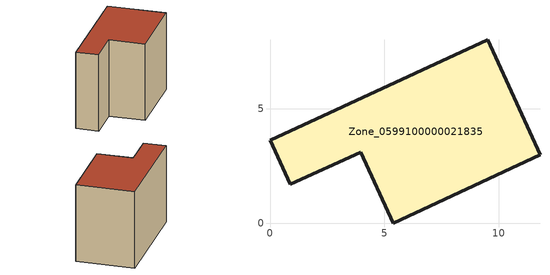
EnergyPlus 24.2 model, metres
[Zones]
Zone_0599100000021835
 floor ground (C_G): 3.98,3.11 0.88,1.7 0,3.64 9.52,8.03 11.81,3 5.39,0 z0
 wall outside (C_F): 9.52,8.03 0,3.64 0.88,1.7 3.98,3.11 5.39,0 11.81,3 9.52,8.03 z0:7.55
 roof outside (C_R): 5.39,0 11.81,3 9.52,8.03 0,3.64 0.88,1.7 3.98,3.11 z7.55
[BUILDING]
Pand.0599100000021835: North Axis=0; Terrain=City; Loads Convergence Tolerance Value=0.04; Temperature Convergence Tolerance Value=0.4; Solar Distribution=FullExterior; Maximum Number of Warmup Days=25; Minimum Number of Warmup Days=1
[Site:Location]
Rotterdam.The.Hague.AP_ZH_NLD Design_Conditions: Latitude=51.96; Longitude=4.45; Time Zone=1; Elevation=-4.5
[SITE:GROUNDTEMPERATURE:BUILDINGSURFACE]
18, 18, 18, 18, 18, 18, 18, 18, 18, 18, 18, 18
[MATERIAL] Thermal Absorptance=0.9; Solar Absorptance=0.7; Visible Absorptance=0.7
Name | Roughness | Thickness | Conductivity | Density | Specific Heat
G.TI.1946 | MediumSmooth | 0.15 | 1 | 540 | 1210
F.TI.1946 | Rough | 0.3 | 0.857143 | 1920 | 840
R.TI.1946 | MediumRough | 0.2 | 0.1 | 1500 | 1000
[CONSTRUCTION]
C_G: G.TI.1946
C_F: F.TI.1946
C_R: R.TI.1946
[ZONE]
Zone_0599100000021835: Type=1; Multiplier=1; Ceiling Height=Autocalculate; Volume=Autocalculate; Floor Area=autocalculate; Part of Total Floor Area=Yes
[ZONEINFILTRATION:DESIGNFLOWRATE]
Infil_Zone_0599100000021835: Zone or ZoneList or Space or SpaceList=Zone_0599100000021835; Schedule=AlwaysOn; Design Flow Rate Calculation Method=Flow/Area; Flow Rate per Floor Area=0.003; Constant Term Coefficient=1; Temperature Term Coefficient=0; Velocity Term Coefficient=0; Velocity Squared Term Coefficient=0
[HVACTEMPLATE:ZONE:IDEALLOADSAIRSYSTEM]
Zone_0599100000021835: Maximum Heating Supply Air Temperature=50; Minimum Cooling Supply Air Temperature=13; Maximum Heating Supply Air Humidity Ratio=0.0156; Minimum Cooling Supply Air Humidity Ratio=0.0077; Heating Limit=NoLimit; Cooling Limit=NoLimit; Dehumidification Control Type=ConstantSensibleHeatRatio; Cooling Sensible Heat Ratio=0.7; Dehumidification Setpoint=60; Humidification Control Type=None; Humidification Setpoint=30; Outdoor Air Method=None; Outdoor Air Flow Rate per Person=0.00944; Outdoor Air Flow Rate per Zone Floor Area=0; Outdoor Air Flow Rate per Zone=0; Demand Controlled Ventilation Type=None; Outdoor Air Economizer Type=NoEconomizer; Heat Recovery Type=None; Sensible Heat Recovery Effectiveness=0.7; Latent Heat Recovery Effectiveness=0.65
[ZONECONTROL:THERMOSTAT]
ThermostatControl_Zone_0599100000021835: Zone or ZoneList=Zone_0599100000021835; Control Type Schedule=DualSetpointControlType; Control 1=Thermostat_Zone_0599100000021835; Temperature Difference Between Cutout And Setpoint=0
[THERMOSTATSETPOINT:DUALSETPOINT]
Thermostat_Zone_0599100000021835: Heating Setpoint Temperature Schedule=HeatingSetpoint_Zone_0599100000021835; Cooling Setpoint Temperature Schedule=CoolingSetpoint_Zone_0599100000021835
[SCHEDULE:COMPACT]
HeatingSetpoint_Zone_0599100000021835: Through: 12/31, For: AllDays, Until: 24:00, 21
CoolingSetpoint_Zone_0599100000021835: Through: 12/31, For: AllDays, Until: 24:00, 24
DualSetpointControlType: Through: 12/31, For: AllDays, Until: 24:00, 4
AlwaysOn: Through: 12/31, For: AllDays, Until: 24:00, 1
